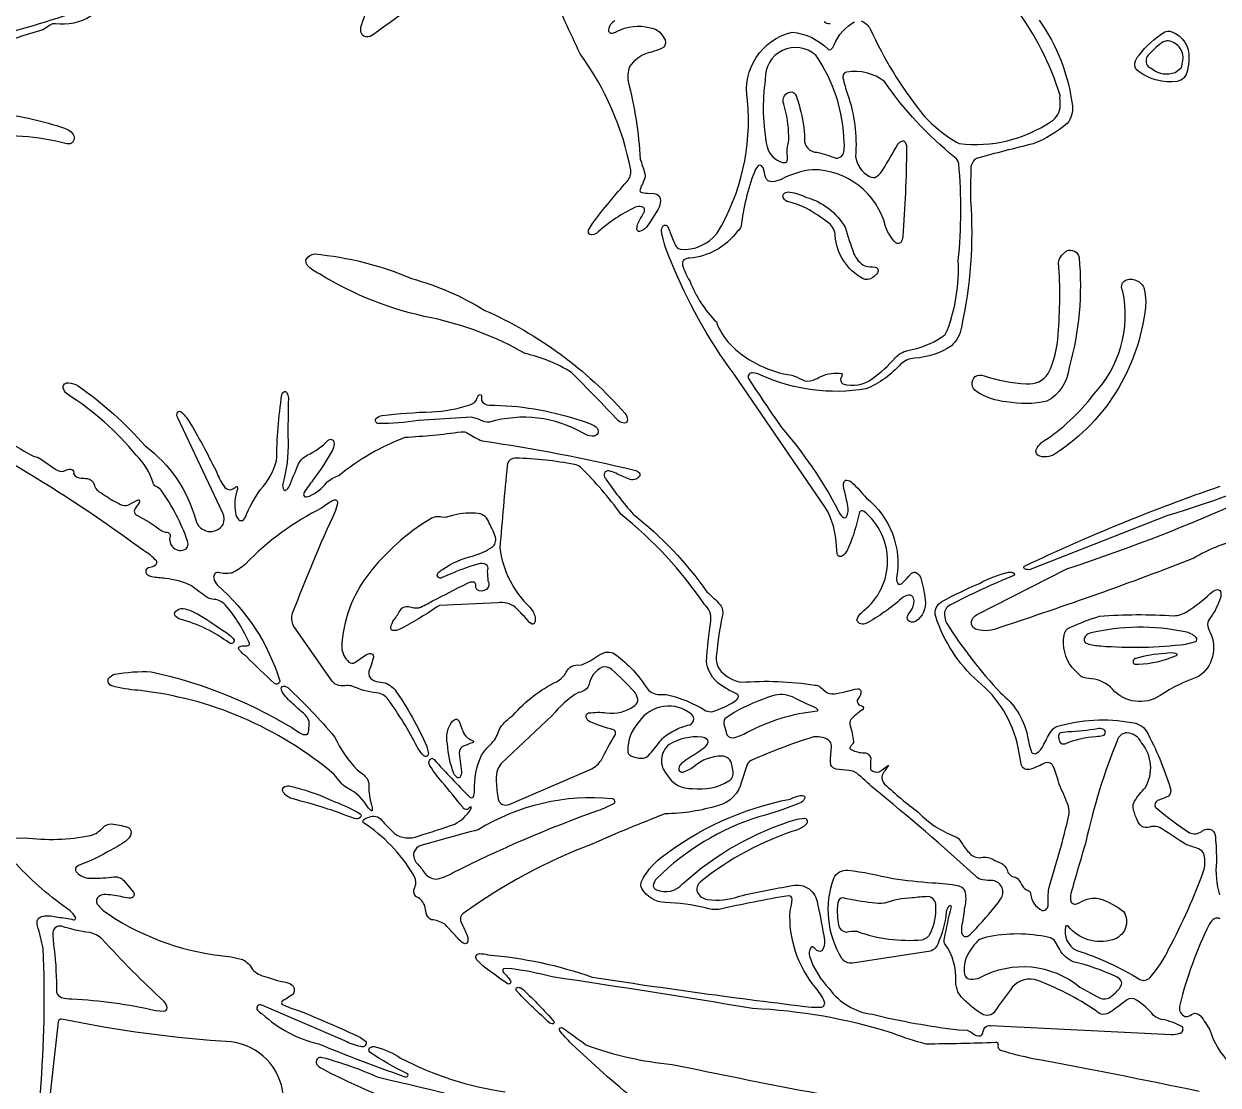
# Model space of a CAD drawing. Header units: metres. Extents: x 0.2 to 14.8, y 2.5 to 12.5.
# Drawn here: x 4.528 to 8.252, y 6.588 to 9.898 of the extents above; entities that cross this region are included whole.
import ezdxf

# ---------------------------------------------------------------- set-up
doc = ezdxf.new("R2010")
doc.units = ezdxf.units.M

msp = doc.modelspace()

# ---------------------------------------------------------------- linework, layer by layer
at = {"layer": 'Layer 1', "color": 0}
for points in [[(4.42531, 9.85876, 0.0621), (5.00837, 10.07316, -0.1898)], [(5.88367, 10.0372, 0.0374), (5.62237, 9.86793, -0.1096), (5.60156, 9.85741, -0.3856), (5.57952, 9.86987, -0.1445), (5.58014, 9.89353, -0.0052), (5.59496, 9.93649)], [(6.37069, 9.90747, 0.2474), (6.35037, 9.87966, 0.5432), (6.36319, 9.86922, 0.0465), (6.37608, 9.87399, -0.1983), (6.48044, 9.88564, -0.2581), (6.52139, 9.85739), (6.52723, 9.84818, -0.3922), (6.51627, 9.82101, -0.0207), (6.48469, 9.81012, 0.2027), (6.41535, 9.76287, 0.1207), (6.41183, 9.71926, -0.0455), (6.44989, 9.47634, 0.0055), (6.46402, 9.43228), (6.46454, 9.42072, -0.04), (6.45652, 9.39845, 0.0969), (6.44885, 9.37805, 0.3458), (6.45171, 9.37359, 0.0791), (6.47212, 9.36997), (6.49269, 9.36932, -0.4063), (6.51229, 9.34599, -0.1135), (6.50546, 9.31989), (6.47737, 9.27582, -0.1175), (6.45779, 9.25493), (6.44748, 9.25012, -0.4173), (6.43933, 9.25805, -0.146), (6.44714, 9.28516, 0.0261), (6.46119, 9.30974, 0.516), (6.45479, 9.32784, 0.1445), (6.43414, 9.32609, 0.0742), (6.31833, 9.24901, -0.145), (6.29983, 9.23976, -0.3585), (6.28833, 9.24645), (6.28842, 9.25449), (6.30087, 9.27582, -0.0205), (6.40871, 9.40664, 0.2279), (6.42004, 9.44243, 0.111), (6.26233, 9.80447, -0.0073), (6.17102, 10.00568, 0.1745)], [(7.1386, 9.90722, -0.173), (7.16681, 9.88234, 0.0581), (7.32431, 9.62339, 0.099), (7.44456, 9.52487, 0.1806), (7.73064, 9.59362, 0.262), (7.75931, 9.64439, -0.0221), (7.75864, 9.67476, 0.0889), (7.61987, 9.94701, 0.224)], [(4.73633, 9.92193, -0.1774), (4.62562, 9.89837, 0.1555), (4.60856, 9.89441, -0.0551), (4.58637, 9.87976, 0.0358), (4.26102, 9.75891, 0.1953)], [(7.69367, 9.90941, -0.1229), (7.79717, 9.64264, -0.2033), (7.78142, 9.58768, -0.0817), (7.67533, 9.5242, 0.0065), (7.49869, 9.47859, 0.2749), (7.48075, 9.44647, 0.0114), (7.47998, 9.34705, -0.0711), (7.451, 8.95172, -0.1715), (7.41992, 8.89384, -0.1315), (7.30473, 8.85532, 0.1705), (7.26269, 8.83739, -0.1096), (7.15354, 8.75953, -0.148), (6.82562, 8.80257, 0.0839), (6.80019, 8.80991, 0.5238), (6.78617, 8.7937, 0.0095), (6.89012, 8.63959, -0.0565), (7.06723, 8.38053, 0.1335), (7.08002, 8.36022, 0.4572), (7.09321, 8.36055, 0.1688), (7.09733, 8.39384, 0.0159), (7.08546, 8.44453, -0.1148), (7.08433, 8.46791, -0.385), (7.09377, 8.47534, -0.1424), (7.11094, 8.46709, -0.0253), (7.15475, 8.41893, -0.2748), (7.24914, 8.17195, 0.1882), (7.25287, 8.15301, 0.4304), (7.26787, 8.15445, -0.0176), (7.2865, 8.17424), (7.29496, 8.18376, -0.3404), (7.31092, 8.18628, -0.1773), (7.32471, 8.16916, -0.0416), (7.33812, 8.10184, -0.3004), (7.30781, 8.03449, -0.37), (7.28431, 8.03853, -0.2896), (7.28487, 8.0548), (7.29712, 8.07422, 0.2427), (7.30152, 8.10666, 0.3519), (7.28756, 8.11632, 0.1546), (7.26477, 8.10593, -0.059), (7.15356, 8.02841, -0.4721), (7.12546, 8.03799), (7.12771, 8.04657, -0.0821), (7.14583, 8.06728, 0.4795), (7.1475, 8.37726, 0.4375), (7.13373, 8.37566), (7.1285, 8.35478, -0.054), (7.09456, 8.25607, -0.1365), (7.08062, 8.23889, -0.366), (7.06733, 8.23907), (7.06367, 8.24576), (7.06158, 8.26949, 0.124), (7.02777, 8.38853), (6.74206, 8.80609, -0.0634), (6.54469, 9.15951, -0.066), (6.51606, 9.25074, -0.2257), (6.52144, 9.26789, -0.5341), (6.53581, 9.26451, -0.0267), (6.54183, 9.24972, 0.0155), (6.55875, 9.20862, 0.211), (6.57379, 9.19501, 0.2518), (6.68946, 9.24493, 0.1597), (6.78414, 9.65955, -0.3981), (6.92312, 9.87216, -0.1754), (7.03635, 9.81822, 0.3339), (7.04381, 9.81843, 0.1274), (7.05458, 9.83268, -0.1709), (7.11792, 9.90447, -0.1873)], [(7.04215, 9.89843, -0.271), (7.02281, 9.90462, -0.0809)], [(4.46514, 9.61647, -0.0598), (4.66606, 9.56787, -0.1432), (4.68162, 9.55262, -0.4507), (4.67177, 9.52366), (4.66185, 9.52414, 0.09), (4.38275, 9.54434, 0.1639)], [(4.44887, 8.61987, 0.0558), (4.56, 8.54909, -0.0887), (4.58281, 8.53957), (4.62717, 8.50795, 0.1829), (4.65256, 8.5028), (4.661, 8.50703, -0.1567), (4.6766, 8.50847, -0.3686), (4.68244, 8.49589, 0.2954), (4.70564, 8.48116, -0.0242), (4.72452, 8.47997, -0.3067), (4.74637, 8.46122, 0.1054), (4.75479, 8.44518, 0.0422), (4.78252, 8.42655, 0.0421), (4.82927, 8.3988, 0.1714), (4.85135, 8.39678), (4.87727, 8.41072), (4.88419, 8.41374, -0.4764), (4.88808, 8.41018, -0.1679), (4.88323, 8.39859, 0.0352), (4.87444, 8.38624), (4.87192, 8.37878, 0.2911), (4.87971, 8.36603, -0.0515), (4.95269, 8.31978, 0.1305), (4.97354, 8.31257, -0.3988), (4.98406, 8.30149, 0.3171), (4.99433, 8.26382, 0.317), (5.03325, 8.26082), (5.03783, 8.26703, 0.1809), (5.03787, 8.2852, 0.0723), (4.95548, 8.44332, 0.1301), (4.93917, 8.45559, -0.1978), (4.93031, 8.4663, 0.1241), (4.87789, 8.5527, 0.0792), (4.66302, 8.74316, -0.1606), (4.6496, 8.76334, -0.4788), (4.66669, 8.77847, -0.1004), (4.69669, 8.76947, -0.0612), (4.90573, 8.58164, -0.169), (5.06346, 8.35059, 0.3019), (5.10134, 8.3154, 0.3019), (5.14846, 8.33666, 0.2098), (5.14773, 8.37226), (5.0071, 8.66905, -0.2064), (5.00637, 8.68741, -0.4542), (5.01929, 8.68716, -0.0659), (5.04735, 8.65105, -0.0178), (5.13058, 8.49582, 0.078), (5.15433, 8.45241, 0.222), (5.17173, 8.44537), (5.17908, 8.44803, 0.0471), (5.19039, 8.45497, -0.475), (5.19298, 8.45395, -0.1448), (5.19317, 8.44639, 0.1273), (5.18754, 8.37322, 0.1635), (5.19785, 8.35159, 0.3848), (5.21264, 8.35159), (5.21825, 8.35991, -0.0591), (5.26533, 8.44568, 0.1116), (5.31567, 8.5353, -0.0338), (5.33214, 8.74168, -0.1951), (5.33977, 8.75118, -0.386), (5.34642, 8.74964, -0.1503), (5.35221, 8.73049, 0.0072), (5.35123, 8.59703, -0.0753), (5.33494, 8.4633, 0.1679), (5.33775, 8.44505, 0.4375), (5.34377, 8.44357, 0.1301), (5.35564, 8.45699, 0.0069), (5.38152, 8.52122, -0.1908), (5.41119, 8.55276, 0.0848), (5.47656, 8.59937, -0.5624), (5.49448, 8.59487, -0.1469), (5.4911, 8.57082, -0.0358), (5.42883, 8.47487, 0.0291), (5.40171, 8.43637), (5.39985, 8.4298, 0.4478), (5.40802, 8.42284), (5.41773, 8.42509, 0.1185), (5.47277, 8.46872, -0.0903), (5.50935, 8.48964, -0.082), (5.71631, 8.6088, 0.0203), (5.89069, 8.62574, -0.1919), (5.91323, 8.62072, 0.0464), (5.95637, 8.59764, -0.0235), (6.43189, 8.5062, -0.1379), (6.44658, 8.49762, -0.3299), (6.44681, 8.4868, -0.3488), (6.41325, 8.4788, -0.0096), (6.374, 8.49641, 0.0481), (6.35231, 8.50389, 0.3385), (6.33792, 8.49701, 0.3384), (6.34077, 8.48132, 0.0324), (6.42769, 8.36866, -0.0751), (6.65677, 8.12693, -0.0315), (6.69908, 8.08657, -0.2256), (6.70521, 8.04968, 0.0224), (6.68737, 7.93245, 0.1854), (6.69523, 7.88651, 0.1745), (6.76402, 7.84462, -0.0583), (6.99442, 7.83593, -0.1997), (7.01112, 7.82959, 0.0302), (7.02477, 7.81849, 0.2457), (7.05506, 7.80874, 0.0277), (7.11923, 7.82305), (7.12856, 7.82449, -0.4946), (7.13744, 7.8103, -0.0573), (7.13442, 7.80137), (7.12642, 7.78884, 0.4519), (7.14037, 7.77139, -0.2952), (7.14564, 7.76589, -0.2954), (7.14277, 7.75882, 0.0612), (7.12387, 7.74466, 0.0609), (7.10619, 7.72878, 0.193), (7.10427, 7.70889, -0.0389), (7.11506, 7.66062, -0.1789), (7.10875, 7.64895, 0.1208), (7.10352, 7.64007, 0.3485), (7.105, 7.63643, 0.1076), (7.14169, 7.62472), (7.15167, 7.62468, -0.3231), (7.16871, 7.60751), (7.16773, 7.59778, 0.0247), (7.16777, 7.57499, 0.1566), (7.16908, 7.57157, 0.2943), (7.19475, 7.56587), (7.20394, 7.57207, 0.0494), (7.22087, 7.58434, -0.1615), (7.22339, 7.58528), (7.22389, 7.58502), (7.22385, 7.58445, 0.0396), (7.2041, 7.55528, 0.286), (7.21167, 7.52726, 0.0255), (7.31637, 7.43924, 0.1076), (7.431, 7.36393, -0.1956), (7.44983, 7.34695, 0.0458), (7.47398, 7.31466, 0.2293), (7.50694, 7.29753, -0.1771), (7.54881, 7.29282, 0.0285), (7.57729, 7.27968, -0.1898), (7.59617, 7.25124, 0.2159), (7.61933, 7.23668, -0.1789), (7.63879, 7.21353, 0.1948), (7.6541, 7.19784, -0.259), (7.66629, 7.18814, 0.2602), (7.70308, 7.13309, 0.5036), (7.72154, 7.15166, -0.0293), (7.72348, 7.20191, 0.02), (7.78637, 7.43049, 0.1439), (7.78014, 7.47112, -0.0066), (7.75427, 7.53299, 0.0349), (7.73773, 7.58239, 0.395), (7.71362, 7.59364, -0.0184), (7.66767, 7.57322, -0.1724), (7.64781, 7.57468, -0.2207), (7.63781, 7.58999), (7.62827, 7.64087, 0.1732), (7.50204, 7.84801, -0.1337), (7.37102, 8.04984, -0.3363), (7.39017, 8.09666, -0.0214), (7.50739, 8.15307, -0.0623), (7.5985, 8.18816, -0.1804), (7.61498, 8.18501, -0.487), (7.61498, 8.17766, 0.0239), (7.415, 8.08482, 0.3031), (7.39814, 8.05549, 0.0823), (7.40529, 8.02797, 0.0435), (7.57271, 7.81147, -0.1733), (7.65623, 7.68176, 0.0361), (7.66827, 7.63074, 0.3777), (7.68114, 7.6218, 0.1823), (7.70585, 7.64597, -0.0142), (7.72864, 7.68922, -0.1283), (7.74879, 7.70693, -0.1192), (7.98189, 7.7192, -0.2283), (8.02783, 7.69309, -0.0498), (8.10225, 7.51499, -0.2996), (8.09629, 7.48874, -0.026), (8.06281, 7.47597, 0.4235), (8.057, 7.4538, 0.0294), (8.16231, 7.37562, 0.2735), (8.20098, 7.37959, -0.3041), (8.23319, 7.38353, -0.1755), (8.24304, 7.36216, -0.0231), (8.24644, 7.28443, 0.0972), (8.25585, 7.18184, 0.0951)], [(8.19304, 6.56847, 0.0062), (7.67392, 6.67064, -0.0173), (7.57748, 6.69528, -0.4518), (7.56631, 6.71312, 0.2687), (7.56436, 6.71937, 0.2687), (7.55796, 6.72078, -0.0072), (7.341, 6.71622, -0.0294), (7.23633, 6.75041, 0.0651), (6.79983, 6.82705, 0.0055), (6.17464, 6.92568, 0.0337), (6.04075, 6.9522), (6.02304, 6.95134, 0.4531), (6.02339, 6.93982, -0.0338), (6.04546, 6.91355, -0.3287), (6.04406, 6.90553, -0.3286), (6.03598, 6.90449, -0.0173), (5.95835, 6.96084), (5.93871, 6.9803, -0.5507), (5.9481, 6.99845, -0.0607), (5.97439, 6.99482, -0.0635), (6.29948, 6.9252, 0.0087), (6.9841, 6.83141), (7.01439, 6.83109, 0.458), (7.02369, 6.84999, 0.0678), (6.99644, 6.89274, -0.191), (6.91696, 7.13247, 0.0552), (6.92348, 7.16782, 0.38), (6.91242, 7.17901, 0.0146), (6.69521, 7.13639, -0.1203), (6.65304, 7.1413, 0.0489), (6.52775, 7.15753, -0.2492), (6.45427, 7.20105, -0.1889), (6.45377, 7.2232, -0.1122), (6.51223, 7.29609, -0.1176), (6.91687, 7.48055, -0.0077), (6.94425, 7.49099, -0.1532), (6.95971, 7.4903, -0.3826), (6.96298, 7.4842, -0.2182), (6.95152, 7.47024, -0.039), (6.8195, 7.42503, 0.1185), (6.50154, 7.23299, 0.1469), (6.49039, 7.21105, 0.3359), (6.50004, 7.19741, 0.3176), (6.58131, 7.21562, -0.1123), (6.93864, 7.41784), (6.96233, 7.42091, -0.53), (6.96864, 7.40468, -0.1465), (6.94014, 7.38478, 0.0937), (6.63631, 7.22126, 0.2912), (6.62719, 7.19016, 0.2376), (6.65906, 7.16737, 0.1264), (6.75873, 7.17793, -0.0126), (6.92371, 7.21062, -0.4596), (7.00196, 7.15364, -0.0235), (7.02396, 7.04018, -0.2009), (7.01594, 7.00687, -0.4021), (6.99635, 7.01253, 0.1111), (6.98646, 7.01964, 0.3432), (6.98223, 7.01853, 0.2149), (6.97821, 6.98749, 0.1049), (7.03858, 6.88949, 0.209), (7.17389, 6.80912, 0.0293), (7.44217, 6.76072), (7.46912, 6.75959, -0.0729), (7.48581, 6.75051, 0.2666), (7.51169, 6.74255, 0.2611), (7.51894, 6.75512, -0.1279), (7.52406, 6.7682, -0.1744), (7.54158, 6.7747), (8.10629, 6.74647, 0.0878), (8.13146, 6.74989, 0.529), (8.14023, 6.76997, 0.0846), (8.07556, 6.79334, -0.128), (8.05039, 6.80551, 0.0806), (7.99762, 6.85299, 0.3274), (7.96596, 6.8532, -0.0195), (7.91719, 6.8172, -0.1752), (7.89317, 6.80872, -0.1655), (7.87096, 6.81999, 0.0625), (7.67946, 6.91787, 0.3029), (7.60429, 6.88564, 0.0264), (7.55567, 6.81853, -0.4216), (7.51506, 6.81057, -0.0678), (7.47271, 6.84316, -0.1103), (7.44035, 6.8792, -0.0898), (7.43354, 6.91191, 0.1731), (7.39977, 7.02857, -0.2435), (7.39869, 7.04614, -0.02), (7.42012, 7.14455, 0.2986), (7.41677, 7.14812, 0.2986), (7.41217, 7.14647, 0.1454), (7.404, 7.12732, -0.0722), (7.37729, 7.02803, -0.2627), (7.34858, 7.00484), (7.11133, 6.96918, -0.2828), (7.07785, 6.98339, -0.2228), (7.05283, 7.23389, -0.3007), (7.09677, 7.25907, -0.0301), (7.23712, 7.23222, 0.0078), (7.36089, 7.21924, -0.0467), (7.44287, 7.2097), (7.45239, 7.20566, -0.1826), (7.46277, 7.18837, -0.1109), (7.46027, 7.13768, -0.0119), (7.45167, 7.08209, 0.1331), (7.45348, 7.05922, 0.4488), (7.47139, 7.05295, 0.0848), (7.49687, 7.07728, 0.0291), (7.57323, 7.16797, 0.561), (7.5495, 7.22641, -0.031), (7.51825, 7.2283, -0.1771), (7.49696, 7.2393, 0.0166), (7.17677, 7.51393, 0.0191), (7.12473, 7.56076, 0.1605), (7.09985, 7.56959, -0.0085), (7.06031, 7.57355, -0.239), (7.04435, 7.58649), (7.04277, 7.59737, -0.0215), (7.04635, 7.64634, 0.2072), (7.037, 7.66391, 0.2172), (6.98469, 7.67264, 0.0275), (6.79506, 7.60068, 0.1842), (6.78192, 7.58512), (6.76583, 7.5342, -0.2763), (6.69331, 7.46047, -0.0696), (6.52727, 7.43422, 0.013), (6.29923, 7.34024, 0.0658), (5.89792, 7.12384, 0.3631), (5.89052, 7.09674, -0.0244), (5.90796, 7.05997, -0.1643), (5.91175, 7.03751, -0.3575), (5.90342, 7.02859), (5.89714, 7.03089, -0.0582), (5.87012, 7.05853, 0.0052), (5.83892, 7.09093, 0.1027), (5.7985, 7.10428, -0.1764), (5.78354, 7.12007), (5.78123, 7.13084, -0.0284), (5.77648, 7.15078, 0.1782), (5.74969, 7.17672, -0.3579), (5.74656, 7.20497, 0.1046), (5.75019, 7.22241, 0.1359), (5.74031, 7.24737, 0.1117), (5.58685, 7.40637, -0.4138), (5.5871, 7.41618, -0.098), (5.60433, 7.42387, -0.3739), (5.643, 7.41455, 0.0278), (5.68289, 7.37324, 0.2569), (5.757, 7.36518, 0.0107), (5.87177, 7.40264, 0.1263), (5.92077, 7.44776, 0.1538), (5.92239, 7.45543, 0.2753), (5.92147, 7.45669, 0.2735), (5.91994, 7.45647, -0.0193), (5.91071, 7.44828, -0.3716), (5.89598, 7.45495, 0.0067), (5.8321, 7.53337, -0.0402), (5.79383, 7.5842, -0.4846), (5.79948, 7.60772), (5.80669, 7.60376, 0.0122), (5.91792, 7.48664, 0.4683), (5.92833, 7.48682, 0.1345), (5.9325, 7.50547, -0.1096), (5.95433, 7.61699, -0.0641), (5.98308, 7.65101, 0.1359), (6.00725, 7.69068), (6.01237, 7.70303, -0.0686), (6.05364, 7.74216, -0.1034), (6.18864, 7.84628, 0.1432), (6.219, 7.8762, -0.3555), (6.26208, 7.89791, 0.0856), (6.31408, 7.9248, -0.0934), (6.34089, 7.93816, -0.1162), (6.36604, 7.93522, -0.0989), (6.46575, 7.83276, 0.1893), (6.49779, 7.80751, 0.0076), (6.53042, 7.80618, -0.0879), (6.65406, 7.75603, 0.1517), (6.67594, 7.75339, 0.0604), (6.74508, 7.78568, 0.1895), (6.75637, 7.80024, 0.2594), (6.75523, 7.80426, 0.0866), (6.74546, 7.81107, -0.0575), (6.71444, 7.82764, -0.2453), (6.65575, 7.90887, -0.0184), (6.66977, 8.03657, 0.2532), (6.64994, 8.08749, 0.0748), (6.38954, 8.36849, 0.0439), (6.26331, 8.51524, 0.1599), (6.24452, 8.52355, 0.0437), (6.06196, 8.54359, 0.4332), (6.03512, 8.52126, 0.0055), (6.01185, 8.26378, 0.1744), (6.10542, 8.07853, -0.1269), (6.12179, 8.04724, -0.1539), (6.12014, 8.03026, -0.3251), (6.11267, 8.02576), (6.10467, 8.03139, 0.0098), (6.06004, 8.07862, 0.1914), (6.00508, 8.09293), (5.82329, 8.08368), (5.81458, 8.07914, -0.0336), (5.69996, 8.00993, -0.1453), (5.67829, 8.00597, -0.4201), (5.67142, 8.01612, -0.0928), (5.68169, 8.03937, 0.0375), (5.70148, 8.06966, -0.3118), (5.72727, 8.08072, 0.0935), (5.7596, 8.07697, 0.0272), (5.80148, 8.09832, 0.008), (5.91044, 8.15412, -0.1603), (5.93019, 8.15762, -0.3643), (5.93537, 8.14703, 0.3665), (5.9465, 8.13049, 0.1506), (5.97254, 8.13522, 0.3419), (5.97579, 8.16045, -0.0146), (5.97356, 8.18999), (5.97512, 8.20051, 0.3078), (5.96433, 8.21397, 0.1429), (5.93977, 8.21228, 0.032), (5.85419, 8.18087), (5.83173, 8.17097, -0.3409), (5.81957, 8.17263, -0.3408), (5.8181, 8.1848, -0.0899), (5.83339, 8.19657, -0.1001), (5.92954, 8.2392, 0.0669), (5.98746, 8.26574, 0.3074), (5.99827, 8.29676, 0.0551), (5.9781, 8.34089, 0.3183), (5.94389, 8.37091, 0.0937), (5.86831, 8.36574), (5.84146, 8.35839), (5.83056, 8.35968, 0.1985), (5.79419, 8.35382, 0.0891), (5.60273, 8.1828, 0.1563), (5.51858, 7.95351, 0.1976), (5.54112, 7.90759, 0.2682), (5.55989, 7.90628), (5.58979, 7.92745, -0.0539), (5.602, 7.93364, -0.3104), (5.61418, 7.93211, -0.3104), (5.61712, 7.9202, -0.0157), (5.60852, 7.89139), (5.60362, 7.87909, 0.3255), (5.61433, 7.85191, 0.0768), (5.64012, 7.84526, -0.2051), (5.68446, 7.82164, -0.0502), (5.78392, 7.6442), (5.78908, 7.6213, -0.2772), (5.78404, 7.61399, -0.2771), (5.77523, 7.61501, -0.0934), (5.75419, 7.64359, 0.0358), (5.66344, 7.79126, 0.2102), (5.62739, 7.81128, -0.0748), (5.54885, 7.83368, 0.0437), (5.52833, 7.83405, -0.3356), (5.48594, 7.8528), (5.36842, 8.02107, -0.2009), (5.36569, 8.06043, -0.0178), (5.50067, 8.38159), (5.50681, 8.40364, 0.5391), (5.49458, 8.41247, 0.0845), (5.45917, 8.38928, 0.0882), (5.21829, 8.21291, -0.0648), (5.17567, 8.18532, -0.1081), (5.13339, 8.18697, 0.4771), (5.11944, 8.16939, 0.1275), (5.13048, 8.14824, -0.1395), (5.32562, 7.8492, -0.2893), (5.31977, 7.84001, -0.2892), (5.30896, 7.84134, -0.0143), (5.22187, 7.92466, -0.0862), (5.19754, 7.94847, -0.4247), (5.19981, 7.95562, -0.1538), (5.2176, 7.95832, 0.1551), (5.22933, 7.96014, 0.3778), (5.23139, 7.9652, 0.0752), (5.15542, 8.08628, 0.188), (5.12114, 8.10305, -0.1195), (5.09802, 8.11032, -0.0236), (5.04844, 8.14687, 0.074), (4.96889, 8.1688, -0.0358), (4.92667, 8.17364), (4.91708, 8.17697, -0.2909), (4.90847, 8.18983, -0.2909), (4.91646, 8.20309), (4.92567, 8.20468, 0.1677), (4.94069, 8.21407, 0.35), (4.94075, 8.22337, 0.0848), (4.90069, 8.25518, 0.0344), (4.36123, 8.59984, 0.1052)], [(8.53752, 8.53576, -0.0416), (8.09133, 8.36395), (7.66585, 8.19657, -0.1671), (7.64842, 8.19816, -0.5686), (7.64775, 8.20682, -0.0281), (8.25827, 8.45626, 0.0629)], [(8.31927, 8.28799, 0.0915), (8.17614, 8.23176, -0.0148), (7.57077, 8.01584, -0.1799), (7.49923, 8.00882, -0.4474), (7.48427, 8.0402, -0.1192), (7.49837, 8.05493), (7.77973, 8.19841, 0.0245), (8.29329, 8.39474)], [(3.69521, 7.40149, 0.0557), (4.52912, 7.35982, 0.0786), (4.73556, 7.3667, 0.1408), (4.7746, 7.39199, -0.1926), (4.80069, 7.40324, -0.0309), (4.85017, 7.39295, -0.3301), (4.86173, 7.37676, -0.2109), (4.85114, 7.35457, -0.072), (4.79867, 7.32159, -0.0532), (4.6975, 7.27368), (4.69062, 7.26849, 0.3544), (4.69092, 7.25376, 0.2545), (4.7395, 7.23382, 0.0374), (4.80852, 7.2378, -0.2588), (4.84223, 7.2228), (4.86894, 7.19053, -0.2681), (4.87049, 7.17892, -0.2681), (4.86121, 7.17178, -0.0944), (4.83608, 7.17495, 0.0214), (4.78431, 7.18291, 0.1611), (4.76073, 7.17676, 0.412), (4.75635, 7.15274, 0.0833), (4.78994, 7.12216, 0.1276), (5.17346, 6.98884), (5.20896, 6.98024, -0.1751), (5.23996, 6.94939, 0.1492), (5.28227, 6.92626, 0.0314), (5.34727, 6.90814), (5.35908, 6.90405, -0.528), (5.36325, 6.86853), (5.35285, 6.86293, -0.0448), (5.33454, 6.85134, 0.5207), (5.33348, 6.84018, 0.0478), (5.38331, 6.82151, -0.0159), (5.57675, 6.73701), (5.59329, 6.72537, -0.3209), (5.59157, 6.71154, -0.3208), (5.57794, 6.70872, -0.088), (5.52862, 6.72684), (5.26948, 6.83755, 0.3494), (5.25655, 6.83546, 0.3492), (5.25571, 6.82241, 0.1012), (5.271, 6.81045, 0.1325), (5.44635, 6.71726, 0.0136), (5.70989, 6.61653, 0.2313), (5.72379, 6.61564, 0.3619), (5.7256, 6.61901, 0.1957), (5.72202, 6.62439, -0.0399), (5.60639, 6.69134, -0.4699), (5.60619, 6.70482, -0.2084), (5.62448, 6.70797, -0.0776), (5.70235, 6.67247, 0.0839), (6.02854, 6.56716)], [(4.51392, 6.12332, 0.0637), (4.5875, 7.01447, 0.0266), (4.56979, 7.08559, -0.1938), (4.57112, 7.10543, -0.2293), (4.58729, 7.11564, -0.0891), (4.63381, 7.11224, -0.0233), (4.68242, 7.10426, 0.5341), (4.68904, 7.11057, 0.1119), (4.67156, 7.13153, -0.0483), (4.503, 7.27801, 0.136)], [(8.25823, 7.1073, 0.2243), (8.23962, 7.10703, 0.1319), (8.22406, 7.08972, 0.0532), (8.13217, 6.83812, 0.3454), (8.145, 6.80426, 0.249), (8.15927, 6.80334, -0.0254), (8.17871, 6.81278, -0.1976), (8.19671, 6.80391, -0.0477), (8.22542, 6.76039, 0.2415), (8.39125, 6.59287, 0.0978)], [(5.33606, 6.55622, 0.3529), (5.17519, 6.72318, -0.0357), (4.64492, 6.7942, 0.3994), (4.63479, 6.78589), (4.59714, 6.45139, 0.0162)], [(6.43767, 6.53834, -0.0182), (6.23552, 6.71697, -0.0335), (6.19735, 6.75949, -0.328), (6.19977, 6.76681, -0.3281), (6.20748, 6.7667, -0.0096), (6.28008, 6.71416, 0.0666), (6.54871, 6.65316, 0.0102), (7.40317, 6.49168, 0.0177)], [(6.15379, 6.48197, 0.01), (5.63352, 6.61166, 0.0446), (5.45802, 6.67382, 0.3069), (5.44233, 6.6696, 0.3069), (5.44044, 6.65347, 0.101), (5.45739, 6.63982, 0.0583), (5.90454, 6.46872, 0.0319)]]:
    msp.add_lwpolyline(points, format="xyb", dxfattribs=at)
for points in [[(8.00498, 9.74893, -0.3048), (7.99198, 9.77537, -0.1175), (8.00521, 9.80074, -0.0833), (8.08373, 9.87224, -0.2284), (8.10696, 9.87322, -0.3386), (8.16079, 9.79064, -0.0233), (8.15614, 9.75222, -0.3079), (8.12356, 9.71816, -0.1905), (8.00498, 9.74893)], [(8.11785, 9.74672), (8.13681, 9.76051, 0.053), (8.14158, 9.78418, 0.4629), (8.09108, 9.84505, 0.1595), (8.06744, 9.83291, 0.0302), (8.03375, 9.79995, 0.3893), (8.03389, 9.76505), (8.04646, 9.75745, 0.2668), (8.11785, 9.74672)], [(6.99708, 9.79999, 0.3045), (6.89298, 9.8151, 0.3045), (6.83956, 9.72449, 0.0855), (6.84523, 9.51424, 0.2654), (6.89323, 9.46612), (6.90258, 9.46557, 0.3131), (6.90764, 9.47045, 0.0978), (6.90764, 9.49126, -0.0847), (6.91119, 9.52349, 0.0824), (6.9131, 9.54734, 0.0583), (6.89773, 9.6477, -0.5451), (6.92137, 9.68599, -0.2671), (6.93429, 9.67691, -0.0558), (6.94727, 9.63522, -0.0621), (6.96206, 9.53926, 0.4381), (7.00081, 9.49751, -0.0352), (7.0596, 9.47937, 0.4334), (7.08539, 9.50445, 0.0702), (7.08562, 9.52705, 0.1473), (6.99708, 9.79999)], [(7.2115, 9.71812, 0.208), (7.09364, 9.74772, 0.2808), (7.08217, 9.73864), (7.08183, 9.72941, 0.0246), (7.09596, 9.67895, -0.1058), (7.12096, 9.48487, 0.2522), (7.16483, 9.42224, 0.2867), (7.18681, 9.42159, 0.1249), (7.20583, 9.44307, 0.0183), (7.25175, 9.52101, -0.2316), (7.26829, 9.53276, -0.3247), (7.27623, 9.52874, -0.1328), (7.28039, 9.50918, -0.0157), (7.26808, 9.23464, -0.1719), (7.26206, 9.21599, -0.3884), (7.247, 9.21549, -0.1289), (7.2145, 9.26634, 0.3429), (6.98698, 9.44324, 0.1012), (6.88904, 9.41272, -0.0836), (6.86217, 9.40587, -0.4001), (6.84044, 9.4203, 0.0179), (6.83246, 9.44859), (6.82748, 9.45482, 0.4208), (6.81608, 9.45451, 0.1074), (6.80552, 9.43593, 0.0607), (6.76412, 9.26714, -0.1405), (6.75223, 9.25049, -0.2131), (6.60396, 9.16728, 0.1403), (6.58596, 9.16197, 0.298), (6.58167, 9.14624, 0.0771), (6.60417, 9.09624, 0.1058), (6.68733, 8.96853), (6.69058, 8.9588, 0.0903), (6.73702, 8.89153, 0.1544), (6.92225, 8.80226, -0.0361), (6.95417, 8.78862, 0.2342), (6.98858, 8.78695, 0.0367), (7.01296, 8.79843, -0.1591), (7.07775, 8.80747, -0.3915), (7.07921, 8.8053, -0.0748), (7.07564, 8.79393, 0.4076), (7.08112, 8.77578, 0.2513), (7.17369, 8.79187, 0.0639), (7.24423, 8.85609, -0.1505), (7.28377, 8.87932, 0.0922), (7.38958, 8.92072, 0.1693), (7.40708, 8.94159, 0.1003), (7.44154, 9.15964, 0.0449), (7.44317, 9.46264, 0.1624), (7.43004, 9.48237, -0.074), (7.2115, 9.71812)], [(7.08821, 9.26359, 0.0175), (7.116, 9.18105, 0.1707), (7.14979, 9.14334, 0.051), (7.18217, 9.13945, -0.5407), (7.18958, 9.12112, -0.0776), (7.17452, 9.10689, -0.2888), (7.14317, 9.10364, -0.251), (7.05742, 9.23753, 0.2257), (7.03819, 9.27649, 0.0296), (6.96667, 9.32337, 0.0599), (6.91283, 9.34255, -0.225), (6.89554, 9.3562, -0.3149), (6.8991, 9.36978, -0.1958), (6.9165, 9.37341, -0.0736), (6.96819, 9.35703, -0.1974), (7.08821, 9.26359)], [(5.96452, 9.00462, -0.109), (6.40235, 8.68287, -0.161), (6.40983, 8.66295, -0.3814), (6.40094, 8.6532, -0.1873), (6.38189, 8.65993, 0.0052), (6.23521, 8.8107, 0.0854), (6.09044, 8.86989, 0.0782), (5.79898, 8.98095, -0.0896), (5.44923, 9.11843, -0.1217), (5.41131, 9.14549, -0.2457), (5.40802, 9.16357, -0.2827), (5.43429, 9.18045, -0.0785), (5.73656, 9.10384, -0.0713), (5.96452, 9.00462)], [(7.78696, 8.82649, -0.2548), (7.71777, 8.72143, -0.1024), (7.59181, 8.71939, -0.1202), (7.49846, 8.75105, -0.5125), (7.49431, 8.79805, -0.2457), (7.52206, 8.80078, 0.0731), (7.65331, 8.77572, 0.2849), (7.72212, 8.8077, 0.0963), (7.75264, 8.92959, 0.0402), (7.75437, 9.15307, -0.1733), (7.76339, 9.17528), (7.77896, 9.19014, -0.4725), (7.81819, 9.16974, -0.0912), (7.78696, 8.82649)], [(7.86283, 8.7418, 0.2457), (7.95469, 9.06391, -0.402), (7.96156, 9.09795, -0.2495), (7.99652, 9.09776, -0.2443), (8.02108, 9.07105, -0.0322), (8.0265, 9.03312, -0.2342), (7.74371, 8.55728, -0.2887), (7.68902, 8.55322, -0.3858), (7.68708, 8.57568, -0.0913), (7.70539, 8.59541, 0.0861), (7.86283, 8.7418)], [(5.758, 8.66159, -0.0487), (5.63371, 8.65178, -0.2742), (5.62507, 8.65699, -0.2744), (5.62552, 8.66707, -0.1544), (5.64489, 8.67651, -0.0212), (5.79933, 8.68834, 0.068), (5.9181, 8.7098, 0.2489), (5.94142, 8.73134, -0.1308), (5.94558, 8.73982, -0.2804), (5.95018, 8.74196, -0.2809), (5.95419, 8.73884, -0.1332), (5.95448, 8.73166, 0.1479), (5.95502, 8.72372, 0.2813), (5.9786, 8.70928, -0.0769), (6.25473, 8.66401, -0.0627), (6.30675, 8.64424, -0.2527), (6.31883, 8.6273, -0.4346), (6.29942, 8.61189, -0.106), (6.27327, 8.6203, 0.2084), (5.97975, 8.65564, -0.1485), (5.95185, 8.66176, 0.1012), (5.92294, 8.67099), (5.758, 8.66159)], [(8.19077, 7.86239, 0.0646), (8.07079, 7.80312, -0.3703), (7.92273, 7.82276, 0.1859), (7.85639, 7.85549, -0.1015), (7.82421, 7.86314), (7.79606, 7.89064, -0.2048), (7.77114, 7.99189, -0.2859), (7.79089, 8.01641, -0.0236), (7.88198, 8.05097, -0.0355), (8.11302, 8.05207, 0.1299), (8.15521, 8.06507, 0.0375), (8.22714, 8.12132, -0.1172), (8.24608, 8.13347, -0.4091), (8.25889, 8.1273, -0.1927), (8.25871, 8.10839, -0.085), (8.22804, 8.04697, 0.1373), (8.21814, 8.02564, 0.0997), (8.22735, 8.00016, -0.3625), (8.19077, 7.86239)], [(5.14717, 8.00703, -0.1032), (5.18279, 7.97753, -0.3303), (5.17916, 7.96686, -0.3301), (5.16789, 7.96722, 0.0943), (5.01517, 8.04137, -0.1666), (4.99914, 8.05224, -0.3087), (5.00027, 8.06524, -0.2492), (5.0245, 8.07484, -0.0846), (5.06689, 8.05866, -0.0246), (5.14717, 8.00703)], [(8.15075, 7.96355), (8.18235, 7.97151, 0.4788), (8.18283, 7.98468, 0.1648), (8.14848, 8.0018, 0.1101), (7.85179, 7.99774, 0.2017), (7.8355, 7.98353, 0.5161), (7.84325, 7.96524, 0.0545), (7.88546, 7.95795, 0.0492), (8.15075, 7.96355)], [(8.08627, 7.93472, 0.0469), (7.99498, 7.91926, 0.3287), (7.98646, 7.91148, 0.3288), (7.99137, 7.90103), (8.00325, 7.90076, 0.0871), (8.119, 7.92705, 0.1227), (8.12379, 7.93037, 0.4206), (8.12364, 7.93234), (8.11954, 7.93437, 0.0991), (8.08627, 7.93472)], [(4.92448, 7.87732, -0.0893), (5.38954, 7.68641, 0.1815), (5.40912, 7.6818, 0.2608), (5.41381, 7.68601, 0.0903), (5.41633, 7.70303, 0.0897), (5.41712, 7.72274, 0.1425), (5.39919, 7.74793, -0.0311), (5.36664, 7.77784, -0.0798), (5.33279, 7.81459), (5.32985, 7.82416, -0.4499), (5.34106, 7.83301), (5.35067, 7.82822, -0.0284), (5.49658, 7.6747, 0.0882), (5.56731, 7.57176, -0.0634), (5.59771, 7.54484, -0.1176), (5.60304, 7.52155, 0.0745), (5.61158, 7.46201, -0.1362), (5.61381, 7.44505, -0.4952), (5.6111, 7.44399, -0.0928), (5.60177, 7.45241, 0.1509), (5.53917, 7.51301, -0.0737), (5.51856, 7.52814), (5.49556, 7.55676, 0.1496), (4.88375, 7.81959, -0.055), (4.8016, 7.83372, -0.4716), (4.79164, 7.85662, -0.1644), (4.81092, 7.86947, -0.0616), (4.92448, 7.87732)], [(6.1751, 7.74095), (6.01587, 7.59164, 0.1979), (6.00056, 7.53466, 0.0291), (6.00658, 7.48059, 0.4823), (6.04077, 7.4638), (6.29875, 7.57512, 0.1292), (6.32737, 7.60118, -0.0218), (6.37102, 7.67982, 0.4621), (6.36617, 7.69689, -0.0475), (6.29271, 7.72157, -0.2155), (6.28096, 7.73587, -0.405), (6.28877, 7.74889, -0.0673), (6.34367, 7.74945, 0.1996), (6.43256, 7.77209, 0.2654), (6.44223, 7.7922, 0.1352), (6.43037, 7.81574, 0.0267), (6.36098, 7.88405, 0.2816), (6.33085, 7.89134, 0.2531), (6.29085, 7.83891, -0.3061), (6.25756, 7.81332, 0.0954), (6.1751, 7.74095)], [(6.74235, 7.75087), (6.71319, 7.73087, 0.2369), (6.71127, 7.71007, -0.0413), (6.71717, 7.68778, 0.39), (6.73873, 7.67147, 0.0825), (6.78337, 7.68876, -0.0966), (7.00177, 7.75551, 0.5286), (7.0031, 7.75889, 0.1376), (6.99458, 7.76601, -0.0181), (6.92481, 7.7988, 0.181), (6.86171, 7.80195, 0.044), (6.74235, 7.75087)], [(6.44592, 7.72193, 0.1902), (6.41058, 7.63016, 0.2562), (6.41964, 7.61541, 0.0947), (6.45462, 7.60778, 0.2125), (6.47502, 7.61593, 0.0347), (6.51037, 7.66003, -0.1022), (6.54827, 7.69003, -0.0734), (6.59823, 7.71101, 0.3185), (6.61563, 7.724, 0.3186), (6.60914, 7.74474, 0.4402), (6.44592, 7.72193)], [(5.84844, 7.65287, -0.234), (5.86444, 7.72347), (5.87152, 7.72849, -0.373), (5.88337, 7.72572), (5.88737, 7.71799, 0.0318), (5.89606, 7.6937, 0.1606), (5.91096, 7.67162, 0.0208), (5.928, 7.66216, -0.3004), (5.9295, 7.65857, -0.3001), (5.92681, 7.65578, 0.0568), (5.90948, 7.64976), (5.90079, 7.64641, 0.3499), (5.88521, 7.62362), (5.89169, 7.56589, -0.1699), (5.88725, 7.54818, -0.375), (5.88023, 7.54705, -0.1337), (5.86812, 7.56018, -0.0776), (5.84844, 7.65287)], [(6.53298, 7.5567, 0.299), (6.61285, 7.51372, 0.1706), (6.72635, 7.53682, 0.3018), (6.739, 7.56662, 0.0271), (6.73537, 7.58712, 0.3676), (6.70389, 7.61445, 0.1796), (6.61794, 7.58197, -0.0824), (6.58225, 7.56359, -0.4232), (6.57133, 7.57097, -0.2149), (6.57619, 7.58874, -0.0899), (6.59775, 7.60718, 0.0085), (6.64725, 7.6387, 0.1225), (6.66048, 7.65545, 0.28), (6.65927, 7.66532, 0.171), (6.64179, 7.67351, 0.1657), (6.53987, 7.65051, 0.4385), (6.53298, 7.5567)], [(7.77477, 7.65318, -0.0835), (7.87073, 7.67572, 0.0372), (7.89267, 7.67857, 0.3472), (7.9003, 7.68907, 0.3473), (7.89185, 7.69895, 0.1165), (7.87525, 7.69968, -0.036), (7.78373, 7.6897), (7.76112, 7.68705, 0.2945), (7.75377, 7.67797, 0.1178), (7.7575, 7.6597, 0.3777), (7.77477, 7.65318)], [(7.95698, 7.1298, -0.5099), (7.92244, 7.04159, -0.2994), (7.78369, 7.08387, 0.5493), (7.77596, 7.08287, 0.3513), (7.81087, 7.00793, -0.0634), (8.00742, 6.91793, 0.3298), (8.03985, 6.92368, 0.0724), (8.09839, 7.01445, 0.0365), (8.20864, 7.2617, 0.098), (8.20864, 7.30522, 0.1935), (8.19614, 7.32251, 0.0289), (8.15292, 7.33812, -0.0117), (8.07658, 7.38784, 0.1575), (8.05081, 7.3953, 0.0372), (8.03775, 7.39312, -0.2548), (8.0131, 7.39601, -0.1425), (7.99887, 7.41612, -0.0563), (7.98717, 7.45228, -0.1944), (7.99085, 7.47399, -0.0507), (8.02469, 7.51597, 0.3154), (8.01317, 7.65618, 0.2655), (7.96717, 7.68724, 0.2634), (7.93929, 7.66816, 0.0439), (7.83896, 7.34572, 0.0057), (7.79279, 7.18609, 0.0972), (7.79256, 7.16164, 0.4643), (7.81277, 7.15447, -0.0352), (7.84308, 7.16803, -0.1567), (7.88275, 7.16924, -0.0874), (7.95698, 7.1298)], [(5.48735, 7.47595, -0.0432), (5.56752, 7.43978), (5.57598, 7.43445, -0.5034), (5.57602, 7.42282, -0.2856), (5.55864, 7.41943, 0.0327), (5.367, 7.4807, -0.2026), (5.33633, 7.50237, -0.3342), (5.33721, 7.51672, -0.2109), (5.35458, 7.52141, -0.0559), (5.48735, 7.47595)], [(5.94454, 7.38476, 0.0096), (5.76552, 7.33557, 0.2012), (5.74346, 7.31441, 0.2372), (5.75289, 7.28041, -0.0465), (5.77631, 7.25072, 0.2234), (5.81217, 7.23078, 0.0949), (5.86439, 7.25012, -0.0319), (6.31764, 7.44489, 0.0315), (6.36904, 7.4673, 0.2874), (6.36979, 7.47678, 0.2876), (6.36158, 7.48159, 0.1626), (5.94454, 7.38476)], [(7.06504, 7.11743, 0.0515), (7.06777, 7.08734, 0.3276), (7.09127, 7.06578, -0.1064), (7.12521, 7.06807, 0.1116), (7.32802, 7.04187, 0.2522), (7.35471, 7.06262, 0.1217), (7.37123, 7.14724, 0.4065), (7.34731, 7.17618, 0.0238), (7.29802, 7.17203, 0.0766), (7.21094, 7.15549, -0.0828), (7.17317, 7.15712, -0.0356), (7.0825, 7.17228, 0.3936), (7.06625, 7.15684, 0.0888), (7.06504, 7.11743)], [(4.93925, 6.82078), (4.96379, 6.8187, 0.366), (4.974, 6.8292, 0.1763), (4.96496, 6.84876, -0.0208), (4.77142, 7.04366, 0.1613), (4.73177, 7.06409, -0.0397), (4.64508, 7.08357, 0.4726), (4.61775, 7.06432, 0.0433), (4.62227, 7.01205, -0.0301), (4.62892, 6.87799, 0.2401), (4.6451, 6.86203, 0.0977), (4.67685, 6.85732, -0.0446), (4.93925, 6.82078)], [(7.82035, 6.89403), (7.878, 6.86272, 0.2619), (7.91435, 6.86137), (7.92435, 6.87001, 0.084), (7.94896, 6.89791, 0.264), (7.94864, 6.91445, 0.1155), (7.93275, 6.92734, 0.0468), (7.80004, 6.97312, -0.1826), (7.75773, 7.01168), (7.74121, 7.03901, 0.2294), (7.7236, 7.04903, 0.105), (7.52889, 7.04984), (7.50748, 7.04214, 0.0747), (7.48264, 7.0143, 0.2184), (7.46117, 6.93322, 0.3682), (7.47962, 6.91834, 0.0948), (7.50944, 6.92374, -0.3078), (7.82035, 6.89403)], [(6.08433, 6.88622, -0.0232), (6.1805, 6.78687, -0.5345), (6.17512, 6.77916), (6.168, 6.78141, -0.0175), (6.06752, 6.87824), (6.06306, 6.88382, -0.4909), (6.06671, 6.89322, -0.1444), (6.07677, 6.89176), (6.08433, 6.88622)]]:
    msp.add_lwpolyline(points, format="xyb", close=True, dxfattribs=at)

doc.saveas('drawing.dxf')
